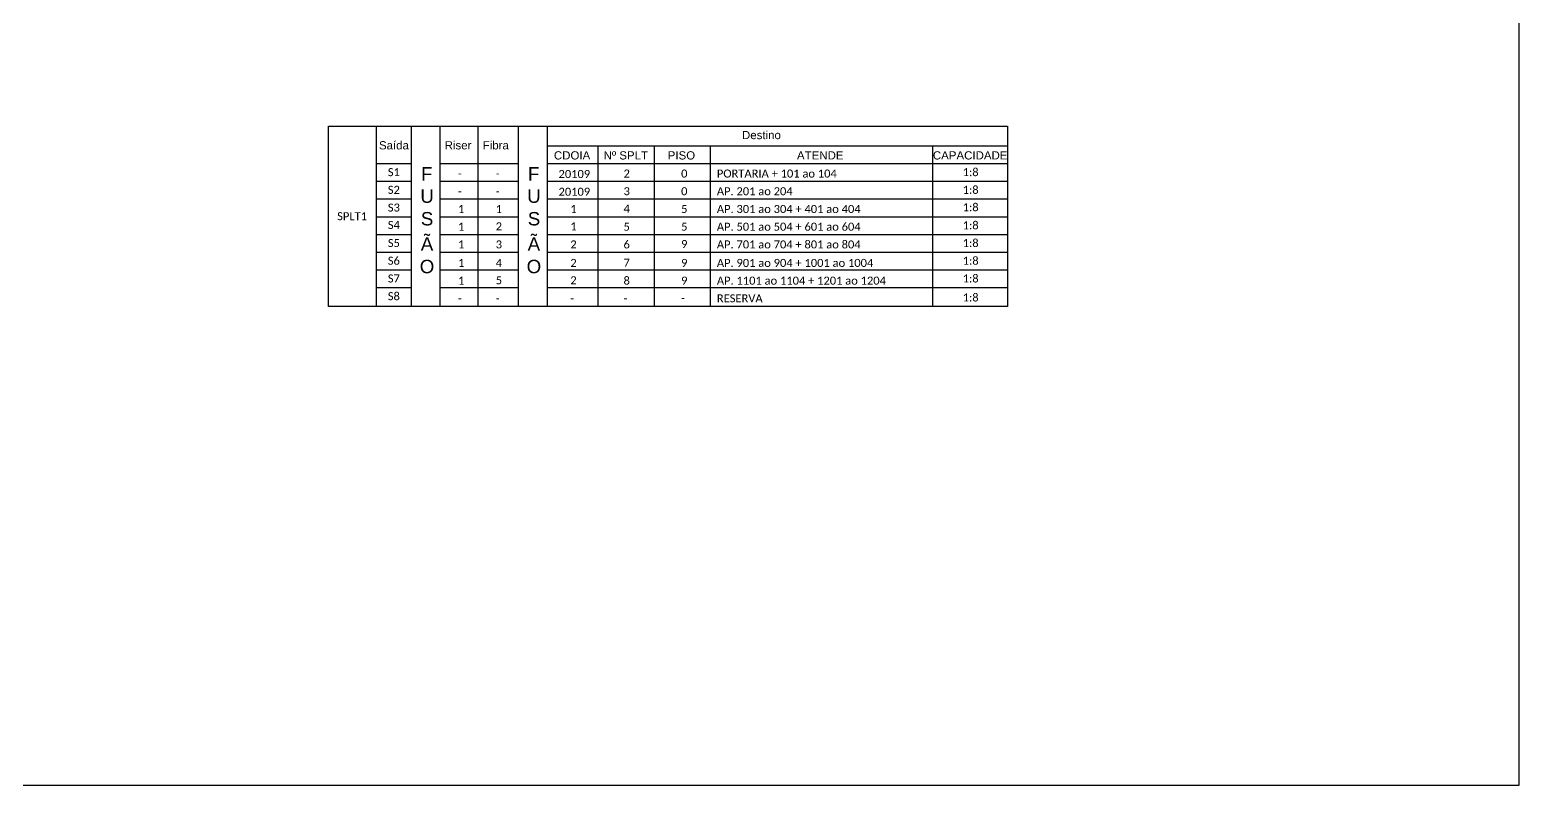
# Model space of a CAD drawing. Extents: x -89 to 749, y 705 to 1299.
# Drawn here: x 282.3 to 749.2, y 705 to 941.9 of the extents above; entities that cross this region are included whole.
import ezdxf
from ezdxf.enums import TextEntityAlignment as Align

# ---------------------------------------------------------------- set-up
doc = ezdxf.new("R2010")
doc.units = 0
doc.styles.add('ARIAL', font='arial.ttf')
doc.styles.add('WMF-Calibri0', font='calibri.ttf')

msp = doc.modelspace()

# ---------------------------------------------------------------- linework, layer by layer
at = {"color": 7}
for p, q in [((375.89, 911.65), (588.84, 911.65)), ((375.89, 855.07), (375.89, 911.65)), ((390.81, 911.65), (390.81, 855.07)), ((401.84, 911.65), (401.84, 855.07)), ((410.91, 855.07), (410.91, 911.65)), ((422.74, 911.65), (422.74, 855.07)), ((435.36, 911.65), (435.36, 855.07)), ((444.43, 911.65), (444.43, 855.07)), ((588.84, 911.65), (588.84, 855.07)), ((444.43, 905.48), (588.84, 905.48)), ((460.4, 905.48), (460.4, 855.07)), ((478, 905.48), (478, 855.07)), ((495.57, 905.48), (495.57, 855.07)), ((565.34, 905.48), (565.34, 855.07)), ((390.81, 899.92), (401.84, 899.92)), ((410.91, 899.92), (435.36, 899.92)), ((444.43, 899.92), (588.84, 899.92)), ((390.81, 894.36), (401.84, 894.36)), ((410.91, 894.36), (435.36, 894.36)), ((444.43, 894.36), (588.84, 894.36)), ((390.81, 888.81), (401.84, 888.81)), ((410.91, 888.81), (435.36, 888.81)), ((444.43, 888.81), (588.84, 888.81)), ((390.81, 883.25), (401.84, 883.25)), ((410.91, 883.25), (435.36, 883.25)), ((444.43, 883.25), (588.84, 883.25)), ((390.81, 877.7), (401.84, 877.7)), ((410.91, 877.7), (435.36, 877.7)), ((444.43, 877.7), (588.84, 877.7)), ((390.81, 872.14), (401.84, 872.14)), ((410.91, 872.14), (435.36, 872.14)), ((444.43, 872.14), (588.84, 872.14)), ((390.81, 866.58), (401.84, 866.58)), ((410.91, 866.58), (435.36, 866.58)), ((444.43, 866.58), (588.84, 866.58)), ((390.81, 861.03), (401.84, 861.03)), ((410.91, 861.03), (435.36, 861.03)), ((444.43, 861.03), (588.84, 861.03)), ((588.84, 855.07), (375.89, 855.07))]:
    msp.add_line(p, q, dxfattribs=at)
msp.add_lwpolyline([(-89.32, 705.02), (749.25, 705.02), (749.25, 1299.02), (-89.32, 1299.02), (-89.32, 705.02)])

# ---------------------------------------------------------------- texts
at = {"color": 7, "style": 'ARIAL'}
for s, p in [('Saída', (396.44, 905.64)), ('Riser', (416.53, 905.64)), ('Fibra', (428.37, 905.64)), ('Destino', (511.65, 908.85)), ('CDOIA', (452.28, 902.48)), ('Nº SPLT', (469.13, 902.48)), ('PISO', (486.57, 902.48)), ('ATENDE', (530.09, 902.48)), ('CAPACIDADE', (577.1, 902.48))]:
    msp.add_text(s, height=2.576, dxfattribs=at).set_placement(p, align=Align.MIDDLE_CENTER)
at = {"color": 7, "linetype": 'Continuous', "style": 'ARIAL'}
for s, p in [('F', (404.91, 894.59)), ('F', (438.43, 894.59)), ('U', (404.7, 887.59)), ('U', (438.21, 887.59)), ('S', (404.87, 880.52)), ('S', (438.39, 880.52)), ('Ã', (404.85, 872.62)), ('Ã', (438.36, 872.62)), ('O', (404.52, 865.54)), ('O', (438.04, 865.54))]:
    msp.add_text(s, height=4.2, dxfattribs=at).set_placement(p)
at = {"color": 7, "style": 'WMF-Calibri0'}
for s, height, p in [('-', 2.51, (416.51, 895.53)), ('-', 2.51, (428.34, 895.53)), ('20109', 2.51, (448.04, 895.39)), ('2', 2.51, (468.42, 895.53)), ('0', 2.51, (486.47, 895.53)), ('PORTARIA + 101 ao 104 ', 2.5098, (497.68, 895.53)), ('20109', 2.51, (448.04, 889.83)), ('3', 2.51, (468.42, 889.98)), ('0', 2.51, (486.47, 889.98)), ('AP. 201 ao 204', 2.5098, (497.68, 889.98)), ('-', 2.51, (416.51, 889.98)), ('-', 2.51, (428.34, 889.98)), ('1', 2.51, (416.51, 884.42)), ('1', 2.51, (428.34, 884.42)), ('1', 2.51, (451.73, 884.42)), ('4', 2.51, (468.42, 884.53)), ('5', 2.51, (486.47, 884.42)), ('AP. 301 ao 304 + 401 ao 404', 2.5098, (497.68, 884.42)), ('1', 2.51, (416.51, 878.87)), ('2', 2.51, (428.34, 878.98)), ('1', 2.51, (451.73, 878.98)), ('5', 2.51, (468.42, 878.87)), ('5', 2.51, (486.47, 878.87)), ('AP. 501 ao 504 + 601 ao 604', 2.5098, (497.68, 878.87)), ('1', 2.51, (416.51, 873.31)), ('3', 2.51, (428.34, 873.31)), ('2', 2.51, (451.73, 873.31)), ('6', 2.51, (468.42, 873.31)), ('9', 2.51, (486.47, 873.42)), ('AP. 701 ao 704 + 801 ao 804 ', 2.5098, (497.68, 873.31)), ('1', 2.51, (416.51, 867.51)), ('4', 2.51, (428.34, 867.51)), ('2', 2.51, (451.73, 867.51)), ('7', 2.51, (468.42, 867.62)), ('9', 2.51, (486.47, 867.51)), ('AP. 901 ao 904 + 1001 ao 1004', 2.5098, (497.68, 867.51)), ('1', 2.51, (416.51, 861.96)), ('5', 2.51, (428.34, 862.07)), ('2', 2.51, (451.73, 862.07)), ('8', 2.51, (468.42, 861.96)), ('9', 2.51, (486.47, 861.96)), ('AP. 1101 ao 1104 + 1201 ao 1204', 2.5098, (497.68, 861.96)), ('-', 2.51, (416.51, 856.4)), ('-', 2.51, (428.34, 856.4)), ('-', 2.51, (451.73, 856.4)), ('-', 2.51, (468.42, 856.4)), ('-', 2.51, (486.47, 856.51)), ('RESERVA', 2.51, (497.68, 856.4))]:
    msp.add_text(s, height=height, dxfattribs=at).set_placement(p)
at = {"color": 7, "lineweight": 0, "style": 'WMF-Calibri0', "flags": 8}
for tag, p, s in [('S1', (394.51, 895.97), 'S1'), ('1:8', (574.74, 895.97), '1:8'), ('S2', (394.51, 890.42), 'S2'), ('1:8', (574.74, 890.42), '1:8'), ('S3', (394.51, 884.86), 'S3'), ('1:8', (574.74, 884.97), '1:8'), ('SPLT1', (378.63, 882.15), 'XX'), ('S4', (394.51, 879.42), 'S4'), ('1:8', (574.74, 879.31), '1:8'), ('S5', (394.51, 873.75), 'S5'), ('1:8', (574.74, 873.75), '1:8'), ('S6', (394.51, 868.2), 'S6'), ('1:8', (574.74, 868.2), '1:8'), ('S7', (394.51, 862.64), 'S7'), ('1:8', (574.74, 862.64), '1:8'), ('S8', (394.51, 857.08), 'S8'), ('1:8', (574.74, 856.68), '1:8')]:
    msp.add_attdef(tag, p, s, height=2.51, dxfattribs=at)

doc.saveas('drawing.dxf')
